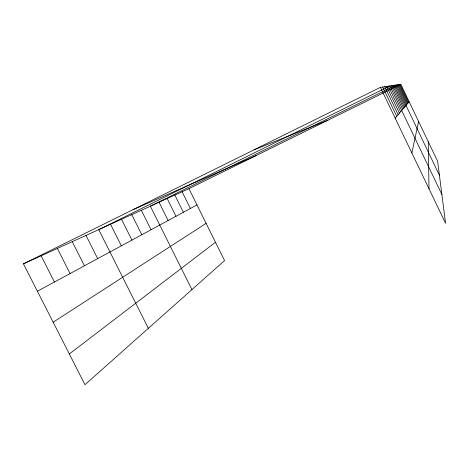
<?xml version="1.0" encoding="UTF-8"?>
<svg xmlns="http://www.w3.org/2000/svg" width="469" height="469" viewBox="0 0 469 469"><rect width="100%" height="100%" fill="white"/><g stroke="black" fill="none" stroke-linecap="round" stroke-linejoin="round"><path stroke-width="0.7" d="M411.876 153.029L418.577 121.442M395.174 118.182L409.15 101.726M69.342 353.978L215.482 242.268M53.161 322.203L206.102 223.344M37.391 291.231L196.974 204.924M23.45 263.842L188.919 188.667L224.563 260.594L84.977 384.686L23.45 263.842L380.394 87.363L400.831 84.314L437.636 161.318L445.55 223.267L380.394 87.363M188.919 188.667L400.831 84.314M132.991 209.684L255.998 155.632M254.046 149.834L327.989 120.181M57.347 248.441L70.069 273.562M41.143 255.804L54.445 282.01M72.249 241.67L84.432 265.788M110.526 224.282L121.342 245.826M148.356 328.341L98.719 229.646L389.921 85.944L441.868 194.459M85.997 235.426L97.687 258.624M131.766 214.632L141.831 234.746M121.518 219.287L131.941 240.099M159.02 202.25L168.125 220.53M191.932 289.602L150.338 206.196L396.229 85L439.424 175.312M141.351 210.276L151.077 229.746M182.089 191.768L190.385 208.488M174.855 195.057L183.402 212.264M167.181 198.545L175.992 216.273M382.669 87.023L396.727 116.353M400.022 84.432L408.599 102.377M399.166 84.561L408.012 103.069M398.245 84.701L407.385 103.807M397.272 84.842L406.717 104.593M395.144 85.165L405.257 106.311M393.978 85.335L404.46 107.249M392.729 85.522L403.604 108.257M391.381 85.721L402.683 109.341M388.338 86.179L400.602 111.792M386.614 86.437L399.424 113.176M384.732 86.718L398.14 114.694M428.261 141.702L429.006 188.755"/></g></svg>
